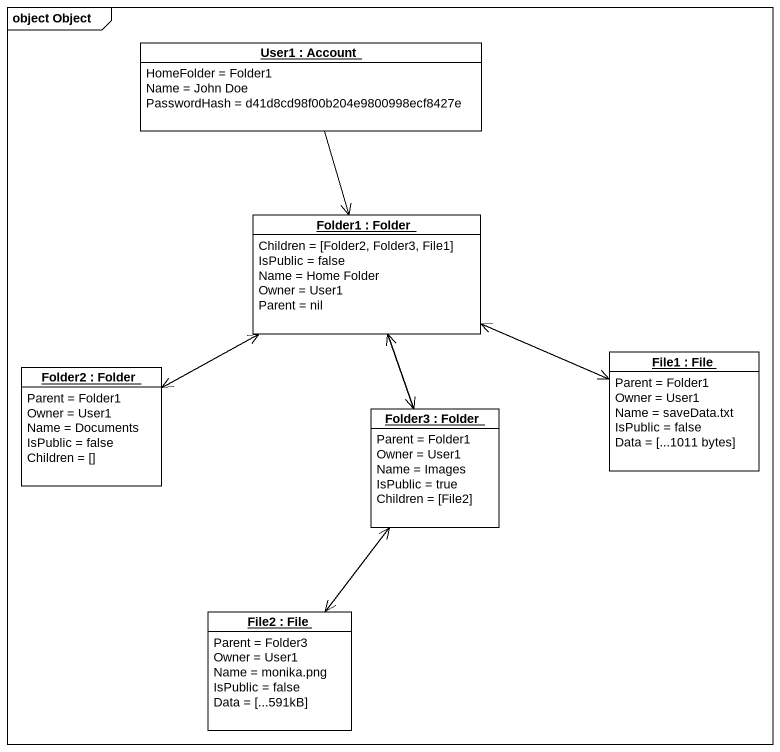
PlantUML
@startuml
mainframe object Object
hide circle
hide empty members
object "User1 : Account" as User1 {
  HomeFolder = Folder1
  Name = John Doe
  PasswordHash = d41d8cd98f00b204e9800998ecf8427e
}
object "Folder1 : Folder" as Folder1 {
  Children = [Folder2, Folder3, File1]
  IsPublic = false
  Name = Home Folder
  Owner = User1
  Parent = nil
}
object "Folder2 : Folder" as Folder2 {
  Parent = Folder1
  Owner = User1
  Name = Documents
  IsPublic = false
  Children = []
}
object "File1 : File" as File1 {
  Parent = Folder1
  Owner = User1
  Name = saveData.txt
  IsPublic = false
  Data = [...1011 bytes]
}
object "Folder3 : Folder" as Folder3 {
  Parent = Folder1
  Owner = User1
  Name = Images
  IsPublic = true
  Children = [File2]
}
object "File2 : File" as File2 {
  Parent = Folder3
  Owner = User1
  Name = monika.png
  IsPublic = false
  Data = [...591kB]
}
User1 --> Folder1
Folder1 -left-> Folder2
Folder1 -right-> File1
Folder1 --> Folder3
Folder2 -right-> Folder1
File1 -left-> Folder1
Folder3 -up-> Folder1
Folder3 --> File2
File2 -up-> Folder3
@enduml
